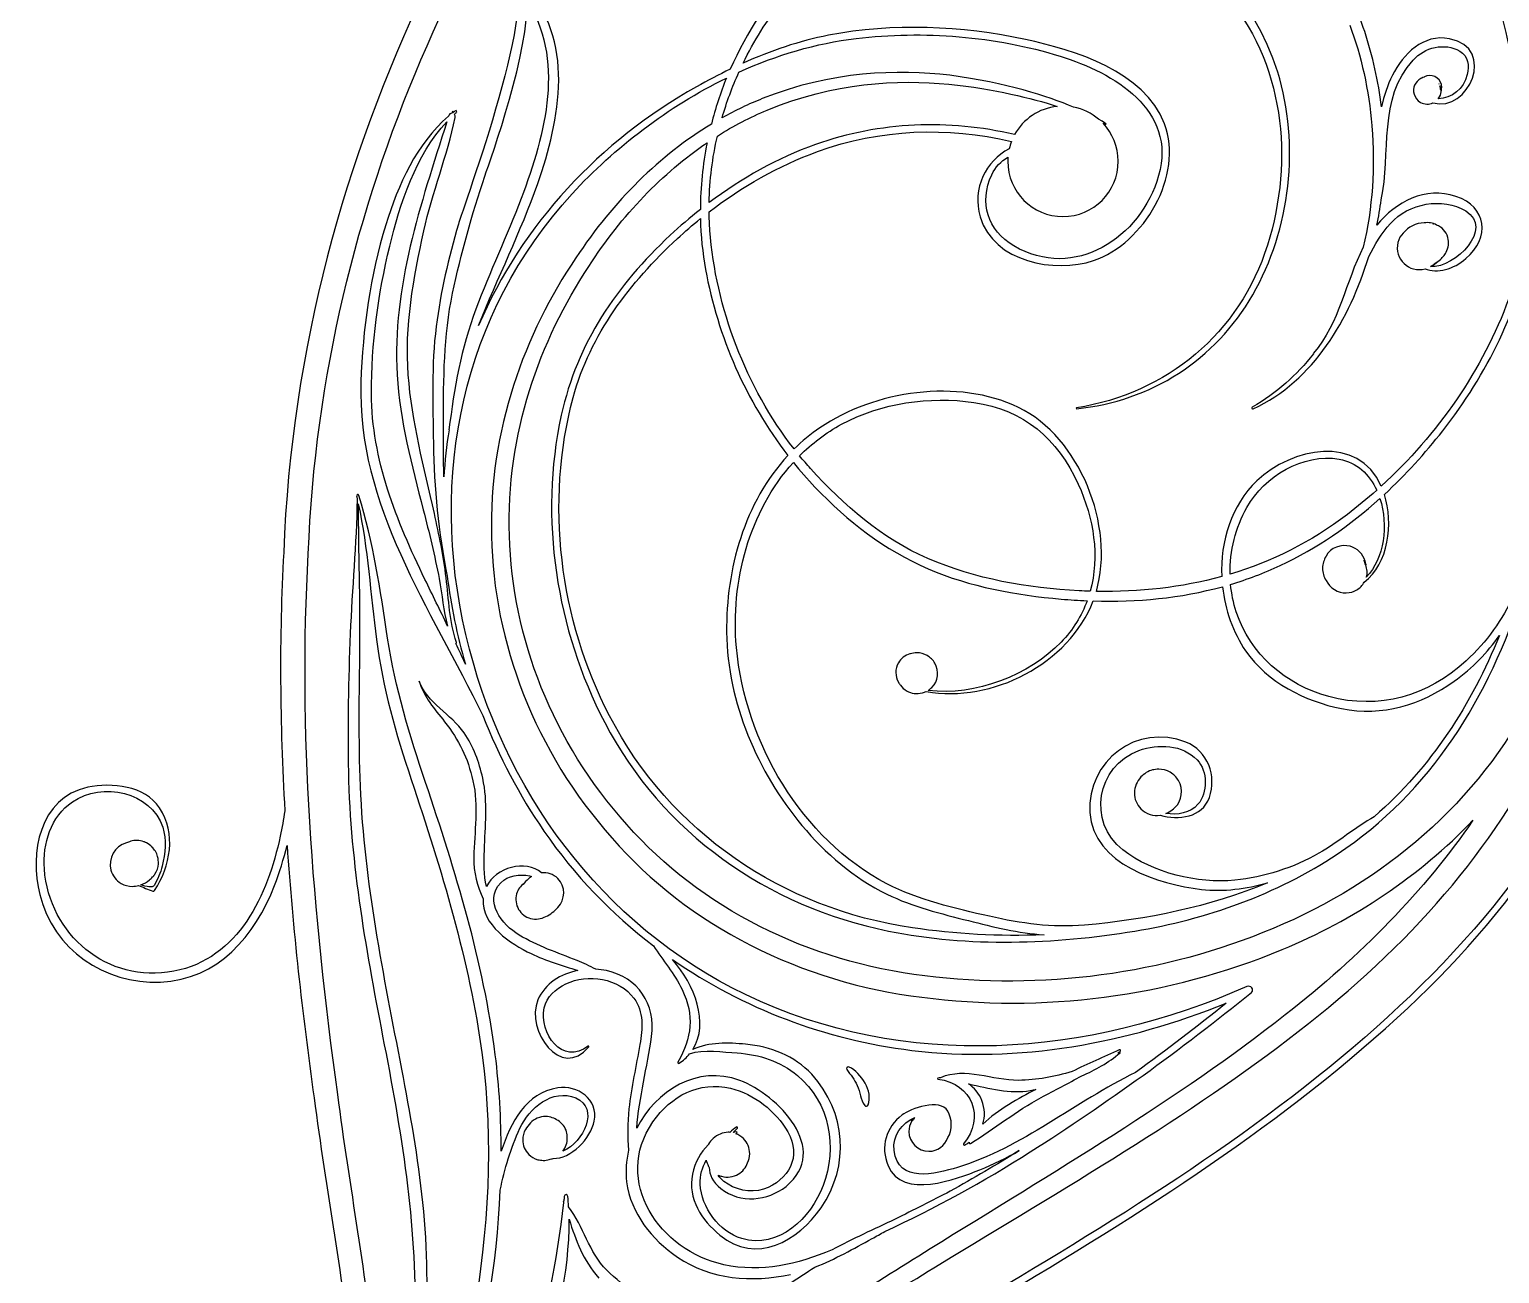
# Model space of a CAD drawing. Extents: x 0 to 115, y 0 to 123.
# Drawn here: x 19.03 to 45.62, y 29.79 to 52.29 of the extents above; entities that cross this region are included whole.
import ezdxf

# ---------------------------------------------------------------- set-up
doc = ezdxf.new("R2010")
doc.units = 0
doc.layers.add('ink_ext_XXXXXX', color=7, linetype='CONTINUOUS')

msp = doc.modelspace()

# ---------------------------------------------------------------- linework, layer by layer
at = {"layer": 'ink_ext_XXXXXX', "color": 7}
for points in [[(44.547364, 51.250122), (44.547364, 51.250122)], [(32.37018, 50.829611), (32.37018, 50.829611)], [(37.72323, 48.906972), (37.72323, 48.906972)], [(44.421069, 48.77468), (44.421069, 48.77468)], [(25.680808, 46.044533), (25.680808, 46.044533)], [(26.616022, 45.0497), (26.617433, 45.0497), (26.617433, 45.0497)], [(32.958614, 44.580152), (32.958614, 44.580152)], [(43.1994, 42.606361), (43.1994, 42.606361)], [(40.745477, 42.440202), (40.745477, 42.440202)], [(45.013736, 40.870341), (45.013736, 40.870341)], [(39.811675, 38.705697), (39.811675, 38.705697)], [(37.381036, 35.918047), (37.381036, 35.918047)], [(34.985675, 32.541964), (34.985675, 32.541964)], [(35.92618, 32.135211), (35.92618, 32.135211)], [(28.766555, 31.188002), (28.766555, 31.188002)]]:
    msp.add_lwpolyline(points, dxfattribs=at)
for points in [[(24.071789, 42.806386), (24.312736, 49.21918), (27.118377, 54.884086), (30.513864, 58.831316)], [(45.367219, 57.770514), (45.927077, 54.354214), (47.070783, 50.565733), (47.182614, 46.402955)], [(45.968705, 51.83538), (45.607814, 53.375961), (45.161902, 54.897139), (44.900494, 56.459591)], [(41.606961, 51.517527), (40.747241, 54.292125), (37.369041, 55.521908), (34.765894, 54.566233)], [(34.765894, 54.566233), (33.350197, 54.046591), (32.295744, 52.918055), (31.704489, 51.571855)], [(45.355225, 53.749905), (45.580297, 52.853497), (45.808897, 51.958852), (46.003277, 51.057152)], [(26.189514, 53.020714), (24.739597, 49.987177), (23.761697, 46.526075), (23.627289, 42.832491)], [(27.687055, 53.175936), (28.370739, 53.160061), (26.852383, 48.995166), (26.786061, 48.767625)], [(28.223277, 49.506694), (28.622622, 50.639464), (28.918955, 52.162405), (27.959752, 53.054933)], [(40.623769, 52.967797), (41.725847, 51.708733), (41.911761, 49.94555), (41.420694, 48.38733)], [(27.264427, 49.637575), (27.367086, 49.942375), (28.106155, 51.970141), (28.010552, 52.84115)], [(28.010552, 52.84115), (28.719283, 51.762708), (28.36968, 50.420389), (27.921652, 49.23188)], [(31.936969, 51.680864), (32.130644, 52.077739), (32.365947, 52.454152), (32.63935, 52.798816)], [(43.181055, 52.2506), (43.115439, 52.448155), (43.039239, 52.640772), (42.954925, 52.829861)], [(37.043075, 52.10843), (35.895489, 52.35855), (34.640658, 52.409702), (33.4839, 52.185336)], [(31.861827, 51.519644), (32.542336, 51.827619), (33.257064, 52.041402), (33.9792, 52.127127)], [(33.4839, 52.185336), (32.952969, 52.082325), (32.434386, 51.903819), (31.936969, 51.680864)], [(33.9792, 52.127127), (35.201575, 52.272472), (36.496269, 52.169814), (37.67243, 51.807158)], [(42.91118, 52.365958), (43.120377, 51.81245), (43.25655, 51.192266), (43.310525, 50.551975)], [(43.484091, 50.889583), (43.428352, 51.35278), (43.326047, 51.810333), (43.181055, 52.2506)], [(44.713169, 52.1236), (44.239741, 52.213205), (43.875322, 51.845258), (43.682352, 51.46073)], [(39.558733, 50.583019), (39.19643, 51.538341), (37.935602, 51.914402), (37.043075, 52.10843)], [(44.055944, 51.737308), (44.265494, 51.966966), (44.626033, 52.059747), (44.899789, 51.898527)], [(44.415777, 50.961902), (45.052541, 50.775989), (45.581708, 51.9585), (44.713169, 52.1236)], [(44.899789, 51.898527), (45.052541, 51.808216), (45.073708, 51.635708), (45.037019, 51.478722)], [(37.67243, 51.807158), (38.641864, 51.506944), (39.788039, 50.831727), (39.453605, 49.647452)], [(43.479505, 49.209655), (43.660127, 50.053147), (43.418475, 51.038102), (44.055944, 51.737308)], [(28.844166, 49.318311), (29.610047, 50.151925), (30.575952, 50.894169), (31.635697, 51.412047)], [(31.704489, 51.571855), (31.497055, 51.472019), (31.293502, 51.365833), (31.094889, 51.254355)], [(31.635697, 51.412047), (31.525277, 51.141819), (31.434614, 50.862419), (31.362294, 50.578433)], [(31.55738, 50.691675), (31.638519, 50.973897), (31.740472, 51.250827), (31.861827, 51.519644)], [(35.677472, 51.461436), (34.737672, 51.570091), (33.535052, 51.54328), (32.284102, 51.038808)], [(32.37018, 50.829611), (33.567861, 51.334789), (34.737319, 51.385236), (35.661244, 51.301627)], [(37.912672, 50.886408), (37.444183, 51.082552), (36.699469, 51.326675), (35.677472, 51.461436)], [(41.1547, 47.490922), (41.839441, 48.676961), (42.010539, 50.211544), (41.606961, 51.517527)], [(43.682352, 51.46073), (43.593452, 51.283989), (43.5296, 51.091019), (43.484091, 50.889583)], [(44.194586, 51.402169), (44.098277, 51.348547), (44.035483, 51.234952), (44.073936, 51.123122)], [(44.195291, 51.402875), (44.195291, 51.402169), (44.194586, 51.402169), (44.194586, 51.402169)], [(44.213636, 51.411341), (44.207639, 51.409225), (44.201641, 51.40605), (44.195291, 51.402875)], [(44.2535, 51.428627), (44.239389, 51.424394), (44.226689, 51.418044), (44.213636, 51.411341)], [(44.303241, 51.449441), (44.28525, 51.444855), (44.268669, 51.437094), (44.2535, 51.428627)], [(44.574175, 51.243066), (44.581936, 51.383472), (44.432358, 51.485072), (44.303241, 51.449441)], [(45.037019, 51.478722), (44.973166, 51.20673), (44.754444, 51.049391), (44.511733, 51.036339)], [(31.094889, 51.254355), (29.351461, 50.277161), (27.926944, 48.769036), (27.153302, 46.934591)], [(35.661244, 51.301627), (36.496622, 51.212022), (37.150672, 51.048686), (37.619866, 50.899814)], [(44.073936, 51.123122), (44.095808, 51.06068), (44.129675, 51.005294), (44.190352, 50.97178)], [(44.511733, 51.036339), (44.520552, 51.048333), (44.529019, 51.06068), (44.535369, 51.073027)], [(44.524786, 51.305155), (44.523727, 51.305861), (44.523375, 51.306214), (44.522316, 51.306919)], [(44.522316, 51.306919), (44.523375, 51.306919), (44.523375, 51.306919), (44.523375, 51.306919)], [(44.523375, 51.306919), (44.523727, 51.306214), (44.523727, 51.305861), (44.524786, 51.305155)], [(44.535369, 51.073027), (44.557594, 51.114302), (44.566766, 51.152755), (44.567472, 51.193325)], [(44.555477, 51.189444), (44.55195, 51.218725), (44.547364, 51.245183), (44.538544, 51.269877)], [(44.538544, 51.269877), (44.541719, 51.263527), (44.544541, 51.256825), (44.547364, 51.250122)], [(44.547364, 51.250122), (44.550539, 51.229661), (44.553008, 51.209552), (44.555477, 51.189444)], [(44.567472, 51.193325), (44.570294, 51.208847), (44.573469, 51.22578), (44.574175, 51.243066)], [(26.679875, 50.806327), (26.675994, 50.795744), (26.673525, 50.785514), (26.671055, 50.774225)], [(26.691869, 50.804916), (26.692222, 50.811972), (26.68058, 50.813383), (26.679875, 50.806327)], [(26.732791, 50.820086), (26.717622, 50.808444), (26.703864, 50.796097), (26.688694, 50.784808)], [(26.688694, 50.784808), (26.690105, 50.791158), (26.690811, 50.798214), (26.691869, 50.804916)], [(26.753958, 50.791864), (26.768775, 50.804916), (26.748314, 50.831727), (26.732791, 50.820086)], [(31.47095, 50.363239), (31.765519, 50.549152), (32.066791, 50.705786), (32.37018, 50.829611)], [(32.284102, 51.038808), (32.03998, 50.942852), (31.796211, 50.826436), (31.55738, 50.691675)], [(37.619866, 50.899814), (37.287197, 50.865594), (37.003211, 50.667686), (36.847989, 50.388639)], [(38.368108, 50.667686), (38.240402, 50.775989), (38.084122, 50.853247), (37.912672, 50.886408)], [(44.190352, 50.97178), (44.263025, 50.931211), (44.344516, 50.9298), (44.415777, 50.961902)], [(26.609319, 50.72025), (26.02018, 50.214366), (25.700564, 49.489761), (25.472669, 48.754925)], [(25.544636, 48.369339), (25.730902, 49.136277), (26.017358, 50.022808), (26.577216, 50.620061)], [(26.577216, 50.620061), (26.1052, 49.124989), (25.586969, 47.641558), (25.680808, 46.044533)], [(26.161997, 48.64768), (26.316514, 49.340536), (26.583214, 50.004464), (26.729264, 50.698025)], [(26.612141, 50.730127), (26.611083, 50.726247), (26.610377, 50.723777), (26.609319, 50.72025)], [(26.671055, 50.774225), (26.643539, 50.776694), (26.619902, 50.754822), (26.612141, 50.730127)], [(26.714094, 50.754822), (26.727147, 50.767169), (26.7402, 50.780222), (26.753958, 50.791864)], [(26.729264, 50.698025), (26.734202, 50.72025), (26.727147, 50.740005), (26.714094, 50.754822)], [(31.362294, 50.578433), (30.446836, 50.022102), (29.589233, 49.193427), (28.9119, 48.157672)], [(36.847989, 50.388639), (35.653483, 50.670155), (34.42123, 50.624294), (33.24648, 50.209075)], [(33.281758, 50.080664), (34.418408, 50.496941), (35.628789, 50.535041), (36.791897, 50.264814)], [(38.277444, 48.111458), (39.187964, 48.420139), (39.913627, 49.650275), (39.558733, 50.583019)], [(38.505339, 50.580197), (38.509572, 50.581608), (38.463358, 50.614416), (38.368108, 50.667686)], [(38.721591, 49.905686), (38.721591, 50.172386), (38.616816, 50.413686), (38.447483, 50.592897)], [(38.447483, 50.592897), (38.483819, 50.578786), (38.503927, 50.573494), (38.505339, 50.580197)], [(43.311936, 50.538922), (43.371908, 49.813258), (43.324283, 49.061841), (43.153186, 48.353816)], [(43.310525, 50.551975), (43.310525, 50.549858), (43.309819, 50.547389), (43.309466, 50.544566)], [(43.309466, 50.544566), (43.309466, 50.54245), (43.310525, 50.540333), (43.311936, 50.538922)], [(31.322783, 49.158502), (31.329839, 49.564197), (31.380991, 49.967775), (31.47095, 50.363239)], [(36.791897, 50.264814), (36.774964, 50.222127), (36.761205, 50.17803), (36.750622, 50.131816)], [(29.145439, 48.002802), (29.744102, 48.938722), (30.487405, 49.698958), (31.285036, 50.241177)], [(31.285036, 50.241177), (31.206366, 49.84395), (31.165091, 49.438961), (31.16368, 49.035736)], [(33.24648, 50.209075), (32.555741, 49.964952), (31.910158, 49.599475), (31.322783, 49.158502)], [(31.322783, 48.994108), (31.917566, 49.450602), (32.577614, 49.823136), (33.281758, 50.080664)], [(36.750622, 50.131816), (36.329405, 49.914858), (36.075052, 49.4185), (36.227452, 48.899211)], [(36.434886, 49.662622), (36.49768, 49.800205), (36.602102, 49.90745), (36.727691, 49.983297)], [(36.727691, 49.983297), (36.725927, 49.957544), (36.724164, 49.932144), (36.724164, 49.905686)], [(36.724164, 49.905686), (36.724164, 49.353941), (37.171133, 48.906972), (37.72323, 48.906972)], [(37.72323, 48.906972), (38.274622, 48.906972), (38.721591, 49.353941), (38.721591, 49.905686)], [(26.68305, 47.519144), (26.836155, 48.239164), (27.028419, 48.940486), (27.264427, 49.637575)], [(27.153302, 46.934591), (27.493733, 47.794664), (27.914597, 48.628983), (28.223277, 49.506694)], [(36.833172, 48.376041), (36.354805, 48.657205), (36.205933, 49.156739), (36.434886, 49.662622)], [(39.453605, 49.647452), (39.133636, 48.519622), (37.927489, 47.733986), (36.833172, 48.376041)], [(26.92188, 41.346239), (26.256541, 44.189627), (26.847091, 47.146964), (28.844166, 49.318311)], [(27.921652, 49.23188), (27.666947, 48.558075), (27.355444, 47.906847), (27.102502, 47.231983)], [(44.832055, 49.270686), (44.280311, 49.456952), (43.738444, 49.172614), (43.400836, 48.751044)], [(43.400836, 48.751044), (43.432939, 48.902739), (43.458691, 49.055139), (43.479505, 49.209655)], [(43.648486, 48.782794), (43.970572, 49.145802), (44.589344, 49.265394), (45.008444, 49.008572)], [(45.011619, 48.145325), (45.453297, 48.531969), (45.394736, 49.080891), (44.832055, 49.270686)], [(31.16368, 49.035736), (30.975297, 48.886864), (30.793264, 48.730936), (30.618286, 48.5676)], [(31.336894, 48.655794), (31.327722, 48.76833), (31.324194, 48.881219), (31.322783, 48.994108)], [(45.008444, 49.008572), (45.520677, 48.694952), (44.82888, 47.975991), (44.368152, 48.001391)], [(25.472669, 48.754925), (25.189389, 47.840172), (25.056039, 46.870033), (25.023936, 45.915416)], [(26.786061, 48.767625), (26.608614, 48.165786), (26.465386, 47.542427), (26.385305, 46.920127)], [(30.748108, 48.507627), (30.882869, 48.632511), (31.022569, 48.753514), (31.165091, 48.869577)], [(31.165091, 48.869577), (31.1725, 48.561602), (31.202133, 48.25398), (31.256814, 47.95165)], [(36.227452, 48.899211), (36.465577, 48.083236), (37.579297, 47.875097), (38.277444, 48.111458)], [(43.25408, 48.183777), (43.362383, 48.397561), (43.487619, 48.601466), (43.648486, 48.782794)], [(44.257733, 48.793377), (44.106391, 48.794436), (43.968808, 48.717883), (43.873911, 48.604641)], [(44.481041, 48.753866), (44.412955, 48.795847), (44.334991, 48.801139), (44.257733, 48.793377)], [(44.430241, 48.771152), (44.423539, 48.772916), (44.417541, 48.77468), (44.410839, 48.776444)], [(44.410839, 48.776444), (44.414366, 48.776091), (44.417541, 48.775386), (44.421069, 48.77468)], [(44.421069, 48.77468), (44.423891, 48.773622), (44.427419, 48.772211), (44.430241, 48.771152)], [(44.6853, 48.527736), (44.654255, 48.638508), (44.577702, 48.714355), (44.481041, 48.753866)], [(25.879775, 46.044533), (25.8131, 46.915189), (25.972908, 47.800308), (26.161997, 48.64768)], [(30.618286, 48.5676), (29.65238, 47.66978), (28.93483, 46.616739), (28.647669, 45.312872)], [(28.862864, 45.633547), (29.173661, 46.782191), (29.889094, 47.709291), (30.748108, 48.507627)], [(32.859483, 44.705036), (31.989886, 45.816286), (31.438494, 47.267614), (31.336894, 48.655794)], [(43.781836, 48.4406), (43.702108, 48.134741), (43.991739, 47.883564), (44.271844, 47.960822)], [(43.873911, 48.604641), (43.831225, 48.561602), (43.799827, 48.507627), (43.781836, 48.4406)], [(44.591461, 45.031002), (45.394736, 46.056527), (45.97435, 47.235864), (46.239286, 48.513625)], [(44.651786, 48.263152), (44.695883, 48.342527), (44.709994, 48.436014), (44.6853, 48.527736)], [(25.214789, 45.706572), (25.211966, 46.600864), (25.334027, 47.501505), (25.544636, 48.369339)], [(28.9119, 48.157672), (27.989033, 46.803005), (27.334277, 45.037705), (27.386136, 43.124591)], [(41.420694, 48.38733), (40.919044, 46.794539), (39.603536, 45.704808), (37.964883, 45.44728)], [(41.162814, 45.427877), (42.263833, 45.939052), (42.906594, 47.0563), (43.25408, 48.183777)], [(43.153186, 48.353816), (42.836039, 47.721286), (42.728089, 46.989272), (42.252544, 46.435058)], [(44.271844, 47.960822), (44.48845, 47.873333), (44.793955, 47.955177), (45.011619, 48.145325)], [(44.530077, 48.114986), (44.58123, 48.155555), (44.626033, 48.203886), (44.651786, 48.263152)], [(27.711044, 43.132705), (27.647544, 44.969972), (28.26173, 46.675652), (29.145439, 48.002802)], [(31.256814, 47.95165), (31.478711, 46.73245), (31.990591, 45.565814), (32.746594, 44.588619)], [(44.368152, 48.001391), (44.41225, 48.02538), (44.449997, 48.055014), (44.489861, 48.085352)], [(44.4186, 48.030319), (44.456347, 48.05713), (44.495858, 48.083236), (44.530077, 48.114986)], [(44.489861, 48.085352), (44.466577, 48.067361), (44.441883, 48.049016), (44.4186, 48.030319)], [(26.516539, 45.185166), (26.518655, 45.970097), (26.518655, 46.747266), (26.68305, 47.519144)], [(37.967352, 45.431405), (39.318491, 45.565108), (40.475602, 46.314408), (41.1547, 47.490922)], [(45.786319, 47.424952), (45.323475, 46.136255), (44.497622, 44.961505), (43.480916, 44.033347)], [(27.102502, 47.231983), (26.837566, 46.523252), (26.710566, 45.800058), (26.616022, 45.0497)], [(26.385305, 46.920127), (26.2957, 46.220922), (26.327097, 45.510427), (26.335211, 44.806989)], [(42.254308, 46.426239), (41.953036, 46.042416), (41.5865, 45.711511), (41.146233, 45.456805)], [(42.252544, 46.435058), (42.250075, 46.432236), (42.251486, 46.428355), (42.254308, 46.426239)], [(25.680808, 46.044533), (25.729491, 45.215505), (25.94398, 44.401294), (26.151766, 43.601194)], [(26.352144, 43.535225), (26.165877, 44.366722), (25.946097, 45.191869), (25.879775, 46.044533)], [(25.023936, 45.915416), (24.947383, 43.692211), (26.285469, 41.820725), (27.228091, 39.88468)], [(36.919602, 45.454336), (35.8207, 45.986325), (34.314691, 45.756314), (33.325855, 45.087447)], [(26.182458, 42.345305), (25.667402, 43.406108), (25.217611, 44.508539), (25.214789, 45.706572)], [(29.519736, 39.879036), (28.61733, 41.611527), (28.351689, 43.743364), (28.862864, 45.633547)], [(33.718497, 45.150241), (34.433225, 45.536886), (35.312347, 45.661416), (36.11033, 45.545)], [(36.11033, 45.545), (37.024025, 45.412708), (37.618808, 44.889891), (37.997691, 44.068977)], [(28.647669, 45.312872), (28.239505, 43.457261), (28.559122, 41.43408), (29.433305, 39.757327)], [(38.326833, 42.1287), (38.669027, 43.311564), (38.023797, 44.919877), (36.919602, 45.454336)], [(37.964883, 45.44728), (37.956064, 45.445869), (37.95818, 45.431052), (37.967352, 45.431405)], [(41.146233, 45.456805), (41.127183, 45.445869), (41.144469, 45.419058), (41.162814, 45.427877)], [(26.522889, 44.198094), (26.516539, 44.529352), (26.516186, 44.859552), (26.516539, 45.185166)], [(26.617433, 45.0497), (26.571925, 44.76783), (26.540527, 44.483139), (26.522889, 44.198094)], [(33.325855, 45.087447), (33.156522, 44.973147), (33.0013, 44.844736), (32.859483, 44.705036)], [(32.958614, 44.580152), (33.179805, 44.801697), (33.432747, 44.995019), (33.718497, 45.150241)], [(43.480916, 44.033347), (43.063227, 44.976675), (41.858491, 44.72585), (41.231252, 44.126127)], [(43.537714, 43.882711), (43.920477, 44.236547), (44.272197, 44.62425), (44.591461, 45.031002)], [(26.335211, 44.806989), (26.343325, 43.993836), (26.426227, 43.194794), (26.583566, 42.406336)], [(32.746594, 44.588619), (31.964839, 43.742658), (31.622997, 42.528397), (31.638519, 41.388925)], [(31.815966, 41.115169), (31.709427, 42.299091), (32.047036, 43.580027), (32.84643, 44.461266)], [(32.84643, 44.461266), (32.970255, 44.307455), (33.100783, 44.158583), (33.237308, 44.015708)], [(33.156875, 44.350141), (33.089494, 44.425283), (33.023172, 44.501836), (32.958614, 44.580152)], [(41.049219, 43.648114), (41.36425, 44.207266), (42.066983, 44.632011), (42.719269, 44.52018)], [(42.719269, 44.52018), (43.039239, 44.465147), (43.265722, 44.244661), (43.397308, 43.958205)], [(35.276364, 42.724541), (34.443455, 43.082258), (33.762241, 43.685861), (33.156875, 44.350141)], [(24.98513, 43.865072), (24.976311, 43.890825), (24.938564, 43.880241), (24.944561, 43.854136)], [(33.237308, 44.015708), (33.831386, 43.393055), (34.492491, 42.877647), (35.286594, 42.536158)], [(37.997691, 44.068977), (38.283441, 43.449852), (38.387158, 42.75735), (38.21465, 42.131169)], [(41.231252, 44.126127), (40.765939, 43.68198), (40.566619, 43.036397), (40.594489, 42.396811)], [(43.397308, 43.958205), (43.225858, 43.805805), (43.049822, 43.658697), (42.868494, 43.521114)], [(43.169414, 42.296269), (43.614266, 42.627527), (43.702814, 43.353897), (43.537714, 43.882711)], [(24.954439, 43.792752), (24.944561, 42.984539), (24.861305, 42.173502), (24.830614, 41.365994)], [(24.944561, 43.854136), (24.9495, 43.835439), (24.952675, 43.816741), (24.957261, 43.798397)], [(24.957261, 43.798397), (24.95585, 43.79628), (24.954439, 43.795222), (24.954439, 43.792752)], [(25.004886, 41.115169), (25.015116, 41.981239), (24.98513, 42.844133), (24.976311, 43.709144)], [(24.976311, 43.709144), (25.151641, 42.905869), (25.197502, 42.068727), (25.304394, 41.255927)], [(25.506183, 41.283444), (25.370716, 42.162566), (25.25183, 43.014172), (24.98513, 43.865072)], [(40.745477, 42.440202), (40.73948, 42.861066), (40.843197, 43.284047), (41.049219, 43.648114)], [(41.654586, 42.59613), (42.314633, 42.9034), (42.916472, 43.320736), (43.456222, 43.807922)], [(43.456222, 43.807922), (43.613208, 43.327791), (43.533833, 42.725247), (43.208925, 42.384111)], [(26.151766, 43.601194), (26.258658, 43.18915), (26.358847, 42.775694), (26.439633, 42.358358)], [(26.564516, 42.374939), (26.51795, 42.766169), (26.437869, 43.151402), (26.352144, 43.535225)], [(42.868494, 43.521114), (42.208094, 43.016994), (41.495836, 42.664922), (40.745477, 42.440202)], [(27.386136, 43.124591), (27.420355, 41.221002), (28.17283, 39.223927), (29.566655, 37.667472)], [(29.836177, 37.90983), (28.491741, 39.394672), (27.757258, 41.306022), (27.711044, 43.132705)], [(23.627289, 42.832491), (23.541211, 41.292264), (23.557086, 39.730516), (23.647397, 38.158186)], [(42.916825, 42.943616), (42.757016, 42.988066), (42.559461, 42.919275), (42.480791, 42.766169)], [(43.186347, 42.674094), (43.156714, 42.803211), (43.041708, 42.909397), (42.916825, 42.943616)], [(24.604483, 33.031619), (24.149047, 36.330797), (23.888344, 39.621861), (24.071789, 42.806386)], [(38.015683, 42.139283), (37.079058, 42.18585), (36.141022, 42.352714), (35.276364, 42.724541)], [(40.755355, 42.2557), (41.058744, 42.346011), (41.358958, 42.458194), (41.654586, 42.59613)], [(42.480791, 42.766169), (42.445161, 42.694555), (42.417291, 42.63035), (42.417291, 42.5478)], [(43.1994, 42.606361), (43.189169, 42.635641), (43.177527, 42.664922), (43.165533, 42.69385)], [(43.165533, 42.69385), (43.176469, 42.667744), (43.187405, 42.641286), (43.198694, 42.61518)], [(43.187405, 42.671625), (43.186347, 42.673036), (43.186347, 42.673741), (43.186347, 42.674094)], [(43.197636, 42.625411), (43.194108, 42.641286), (43.191286, 42.656455), (43.187405, 42.671625)], [(43.203986, 42.601422), (43.200811, 42.609183), (43.198694, 42.618002), (43.196577, 42.626822)], [(43.196577, 42.626822), (43.196577, 42.626469), (43.196577, 42.626116), (43.197636, 42.625411)], [(43.198694, 42.61518), (43.199047, 42.612358), (43.199047, 42.609183), (43.1994, 42.606361)], [(43.200458, 42.603186), (43.200458, 42.607066), (43.1994, 42.609889), (43.199047, 42.613769)], [(43.199047, 42.613769), (43.200811, 42.609183), (43.202927, 42.60495), (43.203986, 42.601422)], [(43.208925, 42.384111), (43.236794, 42.4589), (43.225152, 42.532277), (43.200458, 42.603186)], [(26.592739, 41.501814), (26.456566, 41.783683), (26.318983, 42.063436), (26.182458, 42.345305)], [(26.439633, 42.358358), (26.498194, 42.060261), (26.506308, 41.777333), (26.592739, 41.501814)], [(26.753958, 41.203364), (26.624489, 41.597769), (26.612141, 41.969597), (26.564516, 42.374939)], [(26.583566, 42.406336), (26.6513, 41.867644), (26.762425, 41.333539), (26.913061, 40.811427)], [(35.286594, 42.536158), (36.04683, 42.208075), (36.87233, 42.060966), (37.692891, 41.989)], [(40.594489, 42.396811), (39.868825, 42.197491), (39.108589, 42.114941), (38.326833, 42.1287)], [(42.417291, 42.5478), (42.417291, 42.464897), (42.443044, 42.397516), (42.48185, 42.325197)], [(42.48185, 42.325197), (42.54923, 42.198197), (42.701277, 42.089189), (42.848386, 42.1033)], [(43.035711, 42.1541), (43.099211, 42.191141), (43.138722, 42.239119), (43.169414, 42.296269)], [(38.21465, 42.131169), (38.148327, 42.133639), (38.082358, 42.135755), (38.015683, 42.139283)], [(38.268625, 41.955839), (39.065902, 41.930439), (39.847658, 42.004875), (40.608247, 42.213366)], [(40.608247, 42.213366), (40.654814, 41.794619), (40.798041, 41.387514), (41.026994, 41.052022)], [(40.856955, 41.760047), (40.804039, 41.920914), (40.77123, 42.087425), (40.755355, 42.2557)], [(42.684697, 37.377136), (44.374502, 38.496147), (45.448711, 40.232519), (46.037144, 42.130111)], [(42.848386, 42.1033), (42.915766, 42.1033), (42.977502, 42.120233), (43.035711, 42.1541)], [(45.874866, 42.054264), (45.671314, 41.621405), (45.396147, 41.220297), (45.013736, 40.870341)], [(35.248847, 40.31895), (36.44053, 40.098464), (37.832239, 40.825891), (38.268625, 41.955839)], [(38.159264, 41.960072), (38.060839, 41.689139), (37.906322, 41.435139), (37.688305, 41.208302)], [(37.692891, 41.989), (37.848819, 41.975947), (38.004394, 41.966069), (38.159264, 41.960072)], [(42.529475, 40.227227), (41.753011, 40.436072), (41.107427, 40.994519), (40.856955, 41.760047)], [(48.174977, 41.60165), (46.671086, 35.613952), (40.980427, 32.115808), (36.014375, 29.182814)], [(24.830614, 41.365994), (24.797805, 40.529558), (24.780519, 39.693827), (24.797452, 38.857391)], [(25.304394, 41.255927), (25.420105, 40.377864), (25.65435, 39.561183), (25.934102, 38.723689)], [(26.192689, 38.671125), (25.902, 39.536841), (25.64553, 40.376805), (25.506183, 41.283444)], [(31.977539, 34.837489), (29.368394, 36.091261), (27.574519, 38.556825), (26.92188, 41.346239)], [(31.638519, 41.388925), (31.655805, 40.111869), (32.19485, 38.869033), (33.0013, 37.895366)], [(45.616633, 41.333186), (45.119216, 40.088586), (44.38438, 38.952994), (43.354622, 38.054116)], [(43.770547, 34.416977), (45.808191, 36.279644), (47.445433, 38.55753), (48.21343, 41.232291)], [(44.798189, 40.502041), (45.135444, 40.742283), (45.40285, 41.022741), (45.616633, 41.333186)], [(25.015469, 38.60445), (24.98125, 39.440533), (24.995008, 40.278027), (25.004886, 41.115169)], [(26.742316, 41.186783), (26.749725, 41.187489), (26.757486, 41.193839), (26.753958, 41.203364)], [(26.913061, 40.811427), (26.856969, 40.937369), (26.800172, 41.062958), (26.742316, 41.186783)], [(34.535177, 36.841972), (32.988247, 37.649833), (31.97013, 39.405961), (31.815966, 41.115169)], [(34.955689, 40.997341), (34.868552, 40.977233), (34.790941, 40.912322), (34.745786, 40.836827)], [(34.963802, 40.998752), (34.961686, 40.998047), (34.957452, 40.998047), (34.955689, 40.997341)], [(35.080925, 41.018861), (35.040002, 41.018155), (35.000844, 41.011805), (34.963802, 40.998752)], [(35.267544, 40.967708), (35.209689, 41.001575), (35.147247, 41.018155), (35.080925, 41.018861)], [(35.40795, 40.827302), (35.373377, 40.892214), (35.326105, 40.927139), (35.267544, 40.967708)], [(37.688305, 41.208302), (37.116805, 40.61493), (36.137494, 40.227227), (35.284125, 40.338)], [(41.026994, 41.052022), (41.415755, 40.484402), (42.103319, 40.137622), (42.763366, 40.008505)], [(34.745786, 40.836827), (34.681227, 40.725702), (34.686519, 40.595175), (34.745786, 40.483697)], [(35.351858, 40.391975), (35.473566, 40.503452), (35.480975, 40.687955), (35.40795, 40.827302)], [(45.013736, 40.870341), (44.317352, 40.232519), (43.447402, 39.980989), (42.529475, 40.227227)], [(26.079447, 40.504158), (26.079094, 40.506275), (26.074861, 40.505569), (26.076272, 40.502747)], [(26.076272, 40.502747), (26.168347, 40.206414), (26.35038, 40.012033), (26.537705, 39.771791)], [(26.890836, 39.571766), (26.66153, 39.904789), (26.215266, 40.111869), (26.079447, 40.504158)], [(34.745786, 40.483697), (34.756369, 40.465), (34.769422, 40.447008), (34.783886, 40.429722)], [(34.783886, 40.429722), (34.813166, 40.389858), (34.850208, 40.355991), (34.894305, 40.330239)], [(42.763366, 40.008505), (43.502789, 39.863866), (44.195997, 40.073416), (44.798189, 40.502041)], [(34.894305, 40.330239), (34.985322, 40.276616), (35.078102, 40.273441), (35.17935, 40.292844)], [(35.17935, 40.292844), (35.204397, 40.297783), (35.226975, 40.306955), (35.248847, 40.31895)], [(35.284125, 40.338), (35.308466, 40.353875), (35.330339, 40.372572), (35.351858, 40.391975)], [(46.207183, 40.241691), (45.262797, 38.330341), (43.512314, 36.862786), (41.527233, 36.034464)], [(26.537705, 39.771791), (26.803347, 39.433477), (26.954689, 39.121269), (27.050997, 38.700758)], [(27.228091, 39.88468), (27.51878, 39.142083), (27.890961, 38.437233), (28.333344, 37.794825)], [(29.433305, 39.757327), (30.475764, 37.756019), (32.374414, 36.43028), (34.569397, 35.984722)], [(35.000139, 36.043283), (32.6457, 36.391475), (30.622872, 37.760958), (29.519736, 39.879036)], [(39.947141, 39.40208), (39.065197, 39.752389), (38.153266, 39.06165), (38.210416, 38.129611)], [(27.22668, 38.749089), (27.161064, 39.043305), (27.062639, 39.321647), (26.890836, 39.571766)], [(39.098005, 39.251444), (39.442316, 39.377033), (39.886111, 39.359747), (40.149283, 39.0807)], [(40.37118, 38.401955), (40.507705, 38.793186), (40.342605, 39.244741), (39.947141, 39.40208)], [(41.978789, 34.167916), (43.9614, 35.685214), (45.564422, 37.52495), (46.447072, 39.41478)], [(38.808375, 37.451925), (38.158205, 37.959219), (38.328244, 38.968869), (39.098005, 39.251444)], [(24.797452, 38.857391), (24.831672, 37.184519), (25.1273, 35.56668), (25.446564, 33.929439)], [(39.341069, 38.898666), (39.270161, 38.887025), (39.180555, 38.823525), (39.134341, 38.772019)], [(39.453958, 38.913836), (39.416211, 38.915247), (39.378816, 38.905016), (39.341069, 38.898666)], [(39.660686, 38.858097), (39.599302, 38.897608), (39.525925, 38.909602), (39.453958, 38.913836)], [(39.811675, 38.705697), (39.769694, 38.776605), (39.729477, 38.813294), (39.660686, 38.858097)], [(40.149283, 39.0807), (40.344722, 38.872561), (40.343664, 38.488033), (40.165158, 38.277777)], [(20.081378, 38.585752), (19.207018, 38.404777), (19.027066, 37.38278), (19.213227, 36.647239)], [(19.806352, 38.323286), (20.342116, 38.686647), (21.229846, 38.507083), (21.43795, 37.865027)], [(21.381435, 38.211808), (21.113959, 38.61715), (20.516706, 38.676064), (20.081378, 38.585752)], [(25.762652, 33.489877), (25.43598, 35.191677), (25.088141, 36.868077), (25.015469, 38.60445)], [(25.934102, 38.723689), (26.477027, 37.09703), (26.988555, 35.453439), (27.217155, 33.748464)], [(27.453869, 33.748464), (27.241497, 35.435094), (26.733497, 37.06528), (26.192689, 38.671125)], [(27.050997, 38.700758), (27.154008, 38.249202), (27.07675, 37.781772), (27.066166, 37.324925)], [(27.257725, 37.443458), (27.26725, 37.88443), (27.325458, 38.313055), (27.22668, 38.749089)], [(39.134341, 38.772019), (39.059905, 38.689822), (39.014044, 38.595983), (39.014044, 38.483094)], [(39.748527, 38.2171), (39.876233, 38.3441), (39.905161, 38.55118), (39.811675, 38.705697)], [(19.297717, 37.109377), (19.264627, 37.56693), (19.413464, 38.057291), (19.806352, 38.323286)], [(39.014044, 38.483094), (39.014044, 38.37585), (39.057436, 38.270722), (39.134341, 38.194522)], [(39.481827, 38.082339), (39.813086, 37.987441), (40.243475, 38.03683), (40.37118, 38.401955)], [(21.289113, 36.717089), (21.579872, 37.160177), (21.687081, 37.747905), (21.381435, 38.211808)], [(23.647397, 38.158186), (23.623408, 38.005786), (23.595539, 37.854444), (23.564141, 37.703808)], [(38.210416, 38.129611), (38.267214, 37.191222), (39.464189, 36.826097), (40.2276, 36.739666)], [(39.134341, 38.194522), (39.229239, 38.098214), (39.359766, 38.062936), (39.481827, 38.082339)], [(40.165158, 38.277777), (40.022989, 38.110914), (39.794036, 38.084808), (39.580605, 38.109855)], [(39.580605, 38.109855), (39.60283, 38.118675), (39.625408, 38.129611), (39.645164, 38.143369)], [(39.645164, 38.143369), (39.683264, 38.162066), (39.718189, 38.186408), (39.748527, 38.2171)], [(43.354622, 38.054116), (43.006077, 37.858677), (42.697397, 37.588802), (42.350616, 37.391247)], [(21.43795, 37.865027), (21.511504, 37.639602), (21.485751, 37.387014), (21.429942, 37.161589)], [(28.333344, 37.794825), (28.885794, 36.993666), (29.557483, 36.297636), (30.315602, 35.719433)], [(35.224152, 35.177919), (33.118775, 35.42063), (31.164386, 36.400294), (29.836177, 37.90983)], [(33.0013, 37.895366), (33.418636, 37.393364), (33.950272, 36.93828), (34.539411, 36.651825)], [(41.688805, 35.6517), (42.973622, 36.18263), (44.174125, 36.977791), (45.139325, 37.989205)], [(45.139325, 37.989205), (44.275019, 36.733669), (43.1105, 35.53105), (41.742427, 34.468836)], [(20.781712, 37.581394), (20.569764, 37.526714), (20.444351, 37.295997), (20.501148, 37.087858)], [(20.859853, 37.608558), (20.834206, 37.597975), (20.808453, 37.588097), (20.781712, 37.581394)], [(21.094521, 37.60115), (21.016239, 37.628666), (20.928468, 37.635016), (20.859853, 37.608558)], [(21.107221, 37.596564), (21.103058, 37.59868), (21.098789, 37.599739), (21.094521, 37.60115)], [(21.125106, 37.589861), (21.118933, 37.59233), (21.113394, 37.5948), (21.107221, 37.596564)], [(21.144544, 37.580336), (21.137806, 37.584216), (21.131597, 37.586686), (21.125106, 37.589861)], [(21.243781, 37.506958), (21.217993, 37.536239), (21.183138, 37.56058), (21.144544, 37.580336)], [(21.347109, 37.334097), (21.327707, 37.405711), (21.289783, 37.45898), (21.240747, 37.505547)], [(21.240747, 37.505547), (21.242652, 37.505547), (21.243781, 37.504841), (21.245686, 37.504136)], [(21.245686, 37.504136), (21.245016, 37.505547), (21.244451, 37.506252), (21.243781, 37.506958)], [(23.564141, 37.703808), (23.341186, 36.641241), (22.811314, 35.481661), (21.637057, 35.258)], [(23.462189, 36.81128), (23.553558, 37.045172), (23.627289, 37.28753), (23.687261, 37.53518)], [(23.687261, 37.53518), (23.792741, 36.019647), (23.963486, 34.495294), (24.175858, 32.972352)], [(29.566655, 37.667472), (30.936491, 36.08738), (32.998125, 35.045627), (35.172294, 34.789864)], [(21.359386, 37.200041), (21.362702, 37.244491), (21.359386, 37.289647), (21.347109, 37.334097)], [(27.066166, 37.324925), (27.060169, 37.034941), (27.130019, 36.802108), (27.23303, 36.565394)], [(27.294414, 36.789408), (27.242202, 36.999664), (27.253139, 37.232144), (27.257725, 37.443458)], [(28.292775, 37.039175), (28.003497, 37.286472), (27.458102, 37.134777), (27.294414, 36.789408)], [(40.833672, 36.904766), (40.160219, 36.841266), (39.343891, 37.032825), (38.808375, 37.451925)], [(39.020394, 35.985427), (40.319675, 36.198505), (41.58403, 36.647591), (42.684697, 37.377136)], [(42.350616, 37.391247), (41.896591, 37.132661), (41.355783, 36.954155), (40.833672, 36.904766)], [(21.637057, 35.258), (20.440082, 35.030458), (19.383407, 35.921222), (19.297717, 37.109377)], [(20.501148, 37.087858), (20.528982, 36.987669), (20.596081, 36.900533), (20.68551, 36.848322)], [(21.254787, 36.963327), (21.262372, 36.970736), (21.269534, 36.979202), (21.276413, 36.986611)], [(21.276413, 36.986611), (21.276836, 36.987669), (21.277401, 36.988022), (21.278071, 36.988727)], [(21.278071, 36.988727), (21.284844, 36.997547), (21.290771, 37.006719), (21.296697, 37.014833)], [(21.429942, 37.161589), (21.399497, 37.038469), (21.344922, 36.922052), (21.284844, 36.810575)], [(21.296697, 37.014833), (21.334586, 37.071277), (21.359104, 37.13513), (21.359386, 37.200041)], [(27.555469, 36.859611), (27.681764, 36.994372), (27.900133, 37.020477), (28.07123, 36.984494)], [(28.109683, 36.974264), (28.092397, 36.961916), (28.075816, 36.950275), (28.060647, 36.935811)], [(28.07123, 36.984494), (28.084636, 36.982025), (28.096983, 36.977791), (28.109683, 36.974264)], [(28.584875, 36.935811), (28.503736, 37.016244), (28.397197, 37.048347), (28.292775, 37.039175)], [(20.68551, 36.848322), (20.748763, 36.811633), (20.815897, 36.793641), (20.88811, 36.793641)], [(20.88811, 36.793641), (20.927374, 36.793641), (20.964698, 36.798933), (21.000682, 36.809869)], [(21.000682, 36.809869), (21.088312, 36.778472), (21.171144, 36.733669), (21.259762, 36.705447)], [(21.042556, 36.820452), (21.098789, 36.83915), (21.151988, 36.869841), (21.198555, 36.910764)], [(21.284844, 36.810575), (21.257398, 36.760127), (21.139182, 36.791172), (21.042556, 36.820452)], [(21.198555, 36.910764), (21.198555, 36.911469), (21.198555, 36.911469), (21.199119, 36.911469)], [(21.199119, 36.911469), (21.218839, 36.926639), (21.237149, 36.943925), (21.254787, 36.963327)], [(21.259762, 36.705447), (21.271333, 36.701566), (21.283045, 36.707916), (21.289113, 36.717089)], [(21.396992, 35.062914), (22.437016, 35.1056), (23.110469, 35.902877), (23.462189, 36.81128)], [(27.886727, 35.913814), (27.578047, 36.099375), (27.235852, 36.518827), (27.555469, 36.859611)], [(27.974216, 36.848322), (27.911422, 36.796464), (27.863444, 36.74143), (27.840161, 36.656411)], [(28.060647, 36.935811), (28.021136, 36.898769), (27.985505, 36.858552), (27.944583, 36.82398)], [(27.944583, 36.82398), (27.954461, 36.832094), (27.964691, 36.839855), (27.974216, 36.848322)], [(28.584875, 36.410525), (28.724927, 36.556575), (28.729866, 36.790466), (28.584875, 36.935811)], [(36.394316, 36.252127), (35.773075, 36.39218), (35.103502, 36.544933), (34.535177, 36.841972)], [(41.424575, 36.857847), (40.378236, 36.422519), (39.233472, 36.192155), (38.112697, 36.093025)], [(40.2276, 36.739666), (40.635764, 36.6931), (41.035108, 36.749544), (41.424575, 36.857847)], [(19.213227, 36.647239), (19.465957, 35.645702), (20.383179, 35.02058), (21.396992, 35.062914)], [(27.23303, 36.565394), (27.199869, 36.10255), (27.735386, 35.751183), (28.102275, 35.578322)], [(27.840161, 36.656411), (27.814408, 36.56363), (27.828166, 36.461677), (27.876497, 36.378422)], [(34.539411, 36.651825), (35.001902, 36.427458), (35.520486, 36.299047), (36.015433, 36.173811)], [(27.876497, 36.378422), (27.923416, 36.297636), (28.001733, 36.236958), (28.092397, 36.212616)], [(28.092397, 36.212616), (28.193291, 36.184394), (28.278664, 36.206619), (28.370739, 36.2486)], [(28.370739, 36.2486), (28.452583, 36.285994), (28.522786, 36.346672), (28.584875, 36.410525)], [(36.015433, 36.173811), (36.460286, 36.059864), (36.921366, 35.948033), (37.381036, 35.918047)], [(38.112697, 36.093025), (37.5225, 36.041519), (36.969697, 36.122658), (36.394316, 36.252127)], [(28.936241, 35.451675), (28.580641, 35.592786), (28.216222, 35.714847), (27.886727, 35.913814)], [(34.569397, 35.984722), (36.019314, 35.691211), (37.566597, 35.747302), (39.020394, 35.985427)], [(37.381036, 35.918047), (36.571411, 35.885591), (35.767077, 35.930394), (35.000139, 36.043283)], [(41.527233, 36.034464), (39.537919, 35.196264), (37.322475, 34.909455), (35.224152, 35.177919)], [(30.315602, 35.719433), (30.487405, 35.453439), (30.692722, 35.215314), (30.833833, 34.927094)], [(35.172294, 34.789864), (37.34223, 34.503408), (39.623644, 34.789864), (41.688805, 35.6517)], [(28.102275, 35.578322), (28.374619, 35.450264), (28.66178, 35.358541), (28.949647, 35.273169)], [(29.271733, 35.295747), (29.157433, 35.35078), (29.044191, 35.408989), (28.936241, 35.451675)], [(31.026802, 33.845125), (31.33125, 34.321022), (31.057494, 35.010702), (30.661325, 35.468255)], [(30.661325, 35.468255), (31.934852, 34.585605), (33.423575, 34.020455), (34.987791, 33.828544)], [(28.949647, 35.273169), (28.638497, 35.211433), (28.350983, 35.036455), (28.225041, 34.740827)], [(28.729866, 35.029047), (29.125683, 35.225191), (29.694008, 35.131705), (29.962825, 34.770108)], [(29.463997, 35.271052), (29.401202, 35.284105), (29.336997, 35.292219), (29.271733, 35.295747)], [(30.281383, 34.081133), (30.363227, 34.660394), (30.03585, 35.148286), (29.463997, 35.271052)], [(28.3404, 34.595836), (28.383086, 34.8008), (28.551008, 34.940852), (28.729866, 35.029047)], [(30.833833, 34.927094), (31.061727, 34.461075), (31.005283, 34.053969), (30.75728, 33.615819)], [(41.050983, 34.981775), (38.172316, 33.710364), (34.865025, 33.450719), (31.977539, 34.837489)], [(37.131269, 31.991983), (38.515569, 32.872516), (39.857889, 33.841244), (41.131064, 34.877)], [(41.131064, 34.877), (41.194564, 34.928505), (41.113777, 35.008939), (41.050983, 34.981775)], [(28.225041, 34.740827), (27.992208, 34.191905), (28.645905, 33.277505), (29.14685, 33.894866)], [(29.137325, 33.905802), (28.662133, 33.54103), (28.244444, 34.142164), (28.3404, 34.595836)], [(29.962825, 34.770108), (30.1438, 34.527397), (30.118047, 34.217658), (30.069364, 33.936494)], [(34.987791, 33.828544), (36.922072, 33.590419), (38.880341, 33.95625), (40.677039, 34.680502)], [(40.677039, 34.680502), (40.141875, 34.253289), (39.594716, 33.834894), (39.036975, 33.430611)], [(41.742427, 34.468836), (39.806383, 32.942719), (37.540139, 31.614511), (35.32293, 30.238325)], [(36.251441, 29.167644), (38.880341, 30.722689), (41.508889, 32.348994), (43.770547, 34.416977)], [(30.012566, 32.418844), (30.058427, 32.97835), (30.202361, 33.525861), (30.281383, 34.081133)], [(35.493675, 29.959983), (37.717939, 31.316766), (40.001822, 32.631922), (41.978789, 34.167916)], [(25.446564, 33.929439), (25.778175, 32.229755), (26.050166, 30.541008), (25.995486, 28.80393)], [(29.14685, 33.894866), (29.151083, 33.900158), (29.145086, 33.911447), (29.137325, 33.905802)], [(30.069364, 33.936494), (30.002336, 33.547733), (29.915905, 33.161794), (29.872514, 32.768094)], [(30.96683, 33.762927), (31.221889, 33.861352), (31.584544, 33.79503), (31.829372, 33.780566)], [(31.981419, 33.938964), (31.6805, 33.967891), (31.313964, 33.978122), (31.026802, 33.845125)], [(31.829372, 33.780566), (32.233655, 33.755872), (32.605483, 33.633105), (32.920161, 33.373814)], [(33.177689, 33.39498), (32.868655, 33.733647), (32.429094, 33.896983), (31.981419, 33.938964)], [(38.742405, 33.837716), (38.458419, 33.7086), (38.172316, 33.580894), (37.889036, 33.447191)], [(38.06225, 33.366405), (38.309547, 33.472591), (38.543439, 33.608058), (38.755458, 33.783389)], [(38.712772, 33.776686), (38.727589, 33.787622), (38.743816, 33.798558), (38.758633, 33.8102)], [(38.746991, 33.792914), (38.73535, 33.787622), (38.723708, 33.781977), (38.712772, 33.776686)], [(38.758633, 33.8102), (38.774861, 33.822547), (38.761102, 33.846536), (38.742405, 33.837716)], [(38.755458, 33.783389), (38.761102, 33.788327), (38.753341, 33.796089), (38.746991, 33.792914)], [(27.217155, 33.748464), (27.640841, 30.585105), (26.815341, 27.358247), (25.840616, 24.337411)], [(27.561114, 32.003977), (27.561114, 32.586061), (27.5276, 33.168144), (27.453869, 33.748464)], [(31.876997, 33.28315), (31.109352, 33.573133), (30.356172, 33.097236), (30.012566, 32.418844)], [(30.75728, 33.615819), (30.749519, 33.602061), (30.765041, 33.583716), (30.779505, 33.593594)], [(30.779505, 33.593594), (30.853589, 33.644394), (30.915325, 33.701544), (30.96683, 33.762927)], [(33.856433, 33.526214), (33.830327, 33.538914), (33.793286, 33.511044), (33.813041, 33.483175)], [(34.196158, 32.840414), (34.29423, 33.09018), (34.074097, 33.417205), (33.856433, 33.526214)], [(36.91678, 33.285972), (36.452525, 33.282444), (35.95793, 33.526214), (35.507433, 33.333597)], [(26.144358, 31.075466), (26.059691, 31.88615), (25.915758, 32.69013), (25.762652, 33.489877)], [(30.306783, 32.534908), (30.634161, 33.004808), (31.143219, 33.278916), (31.709427, 33.142744)], [(32.713433, 31.367566), (33.534347, 32.033964), (32.561739, 33.024916), (31.876997, 33.28315)], [(32.920161, 33.373814), (33.513533, 32.884158), (33.64018, 32.073122), (33.383711, 31.381325)], [(33.347022, 30.980922), (33.872308, 31.746802), (33.802811, 32.712002), (33.177689, 33.39498)], [(33.813041, 33.483175), (33.880069, 33.387219), (33.951683, 33.29973), (34.001072, 33.193191)], [(35.461925, 33.327247), (35.453811, 33.325836), (35.453811, 33.310666), (35.461925, 33.309255)], [(35.507433, 33.333597), (35.492264, 33.331833), (35.477447, 33.330422), (35.461925, 33.327247)], [(35.461925, 33.309255), (36.090222, 33.224941), (36.310708, 32.617458), (35.92618, 32.135211)], [(39.036975, 33.430611), (37.942305, 32.891214), (36.986983, 32.072064), (35.812586, 31.711172)], [(37.889036, 33.447191), (37.572947, 33.350177), (37.248744, 33.288794), (36.91678, 33.285972)], [(37.328119, 32.97588), (37.570477, 33.107466), (37.819186, 33.233055), (38.06225, 33.366405)], [(25.301572, 28.032052), (25.13118, 29.7335), (24.819677, 31.37568), (24.604483, 33.031619)], [(28.584875, 33.150152), (28.013022, 33.062664), (27.729741, 32.519739), (27.561114, 32.003977)], [(27.900133, 32.419197), (28.065939, 32.780794), (28.488919, 33.144861), (28.908725, 32.968119)], [(29.245627, 32.550077), (29.321827, 32.941308), (28.942591, 33.204127), (28.584875, 33.150152)], [(31.709427, 33.142744), (32.138758, 33.03938), (32.527519, 32.731405), (32.745536, 32.352169)], [(34.001072, 33.193191), (34.056811, 33.075716), (34.05928, 32.938839), (34.137597, 32.832652)], [(36.25638, 32.921552), (36.206639, 33.052786), (36.11915, 33.15368), (36.011552, 33.223177)], [(36.011552, 33.223177), (36.385497, 33.140627), (36.765439, 33.03938), (37.131975, 33.102527)], [(37.230752, 33.120519), (36.924541, 32.956477), (36.545658, 32.75998), (36.273314, 32.495397)], [(37.131975, 33.102527), (37.165489, 33.108172), (37.198297, 33.114522), (37.230752, 33.120519)], [(24.175858, 32.972352), (24.394227, 31.315708), (24.709964, 29.65095), (24.878591, 27.998186)], [(28.908725, 32.968119), (29.3437, 32.784322), (29.055833, 32.166255), (28.675539, 32.004683)], [(29.872514, 32.768094), (29.844644, 32.51233), (29.843233, 32.263975), (29.866164, 32.023027)], [(34.137597, 32.832652), (34.15453, 32.809016), (34.185575, 32.813602), (34.196158, 32.840414)], [(35.639725, 32.728583), (35.500377, 32.96565), (34.961686, 32.776208), (34.813166, 32.660144)], [(35.637255, 32.250922), (35.733564, 32.380039), (35.715219, 32.599466), (35.639725, 32.728583)], [(36.052827, 32.145089), (36.487097, 32.412847), (36.875858, 32.731052), (37.328119, 32.97588)], [(36.273314, 32.495397), (36.314941, 32.627689), (36.312119, 32.776208), (36.25638, 32.921552)], [(28.088516, 32.516211), (28.058177, 32.479169), (28.023252, 32.441069), (28.000675, 32.397677)], [(28.364741, 32.630864), (28.269139, 32.630864), (28.152369, 32.592058), (28.088516, 32.516211)], [(28.588755, 32.55678), (28.523491, 32.602289), (28.450466, 32.630864), (28.364741, 32.630864)], [(28.49915, 31.874508), (28.819825, 31.856164), (29.183891, 32.237164), (29.245627, 32.550077)], [(28.743977, 32.354991), (28.720341, 32.439305), (28.66425, 32.511977), (28.588755, 32.55678)], [(31.590541, 29.951164), (30.438369, 30.196344), (29.561716, 31.463875), (30.306783, 32.534908)], [(31.8329, 32.419197), (31.844541, 32.430133), (31.828666, 32.452711), (31.815261, 32.441775)], [(34.813166, 32.660144), (34.522125, 32.432602), (34.413822, 32.088291), (34.559872, 31.741158)], [(34.66888, 32.014561), (34.635719, 32.29643), (34.809991, 32.509508), (35.042472, 32.615341)], [(34.985675, 32.541964), (34.95463, 32.487989), (34.936286, 32.427311), (34.936286, 32.362752)], [(34.987086, 32.566658), (34.984616, 32.571244), (34.977561, 32.567364), (34.978619, 32.562425)], [(34.978619, 32.562425), (34.981089, 32.556075), (34.983205, 32.548666), (34.985675, 32.541964)], [(34.993436, 32.553958), (34.991319, 32.558897), (34.989202, 32.561719), (34.987086, 32.566658)], [(35.042472, 32.615341), (35.024127, 32.596997), (35.007194, 32.576183), (34.993436, 32.553958)], [(27.544886, 31.300891), (27.62285, 31.683302), (27.732564, 32.056541), (27.900133, 32.419197)], [(28.000675, 32.397677), (27.966808, 32.339822), (27.95058, 32.27738), (27.949875, 32.21)], [(27.949875, 32.21), (27.949875, 32.111222), (27.989386, 32.015972), (28.059236, 31.946827)], [(28.675539, 32.004683), (28.725986, 32.072064), (28.763733, 32.160258), (28.755619, 32.239986)], [(28.754914, 32.246336), (28.756677, 32.282319), (28.753502, 32.318655), (28.743977, 32.354991)], [(28.755619, 32.239986), (28.754914, 32.242455), (28.754914, 32.244219), (28.754914, 32.246336)], [(31.395455, 32.232577), (31.362294, 32.205414), (31.334072, 32.169783), (31.312552, 32.131683)], [(31.668858, 32.346525), (31.560202, 32.346525), (31.476594, 32.301369), (31.395455, 32.232577)], [(31.697786, 32.344761), (31.687908, 32.345466), (31.678383, 32.346525), (31.668858, 32.346525)], [(31.815261, 32.441775), (31.776455, 32.412141), (31.736591, 32.380039), (31.697786, 32.344761)], [(31.759875, 32.345466), (31.785275, 32.372277), (31.810322, 32.396972), (31.8329, 32.419197)], [(31.814908, 32.356402), (31.796211, 32.352875), (31.777866, 32.348994), (31.759875, 32.345466)], [(31.803619, 32.321477), (31.810322, 32.324652), (31.81773, 32.328533), (31.824786, 32.332414)], [(31.943319, 32.232577), (31.903455, 32.272441), (31.854772, 32.302075), (31.803619, 32.321477)], [(31.824786, 32.332414), (31.83925, 32.339116), (31.827961, 32.358166), (31.814908, 32.356402)], [(32.056914, 31.958822), (32.056914, 32.060775), (32.015639, 32.160258), (31.943319, 32.232577)], [(32.745536, 32.352169), (33.000947, 31.910139), (32.765997, 31.476575), (32.304564, 31.318177)], [(34.936286, 32.362752), (34.936286, 32.166255), (35.099622, 32.002214), (35.295766, 32.002214)], [(35.295766, 32.002214), (35.453811, 32.002214), (35.589277, 32.1084), (35.637255, 32.250922)], [(28.059236, 31.946827), (28.105097, 31.899908), (28.160483, 31.867805), (28.223277, 31.850872)], [(29.866164, 32.023027), (29.821008, 31.834997), (29.806544, 31.639911), (29.830533, 31.448352)], [(31.307261, 32.119336), (31.16368, 31.987044), (31.066666, 31.80748), (31.019747, 31.586289)], [(31.312552, 32.131683), (31.310789, 32.127802), (31.309025, 32.123569), (31.307261, 32.119336)], [(32.018814, 31.794075), (32.042802, 31.845933), (32.056914, 31.900614), (32.056914, 31.958822)], [(34.499194, 30.551944), (35.409714, 30.973514), (36.278958, 31.450822), (37.131269, 31.991983)], [(35.812586, 31.711172), (35.412889, 31.588052), (34.738377, 31.421541), (34.66888, 32.014561)], [(36.932302, 32.014208), (36.520258, 31.75915), (36.103275, 31.513969), (35.681, 31.280783)], [(35.92618, 32.135211), (35.917714, 32.12498), (35.927239, 32.110164), (35.940291, 32.116514)], [(35.940291, 32.116514), (35.969925, 32.13133), (35.997089, 32.148264), (36.023194, 32.165197)], [(36.023194, 32.165197), (36.022136, 32.149675), (36.037658, 32.135211), (36.052827, 32.145089)], [(36.219339, 31.668133), (36.465225, 31.764441), (36.701586, 31.882975), (36.932302, 32.014208)], [(28.223277, 31.850872), (28.256791, 31.846286), (28.289952, 31.8417), (28.322761, 31.837819)], [(28.322761, 31.837819), (28.35945, 31.837819), (28.394375, 31.843111), (28.428241, 31.853341)], [(28.428241, 31.853341), (28.441294, 31.857927), (28.455052, 31.861102), (28.469164, 31.863572)], [(28.469164, 31.863572), (28.479394, 31.866747), (28.488919, 31.870627), (28.49915, 31.874508)], [(31.160858, 31.4099), (31.15345, 31.565475), (31.195783, 31.710466), (31.269866, 31.839583)], [(31.269866, 31.839583), (31.277275, 31.806775), (31.290327, 31.777847), (31.313258, 31.730222)], [(31.313258, 31.730222), (31.316433, 31.723872), (31.320314, 31.71858), (31.323841, 31.71223)], [(31.323841, 31.71223), (31.325252, 31.580644), (31.384872, 31.449058), (31.536214, 31.326997)], [(31.850186, 31.589464), (31.928502, 31.634972), (31.987064, 31.709055), (32.018814, 31.794075)], [(34.559872, 31.741158), (34.819516, 31.123091), (35.793889, 31.500564), (36.219339, 31.668133)], [(29.830533, 31.448352), (29.903911, 30.879322), (30.287733, 30.4066), (30.748108, 30.090864)], [(31.019747, 31.586289), (30.928377, 31.147786), (31.194019, 30.752322), (31.516105, 30.487033)], [(31.913686, 30.424591), (31.500583, 30.549122), (31.180261, 30.990094), (31.160858, 31.4099)], [(31.588777, 31.458583), (31.544327, 31.494566), (31.510461, 31.532314), (31.486472, 31.572883)], [(31.486472, 31.572883), (31.50658, 31.563358), (31.527747, 31.555597), (31.547502, 31.550305)], [(31.547502, 31.550305), (31.64875, 31.52173), (31.759875, 31.535841), (31.850186, 31.589464)], [(32.304564, 31.318177), (32.071025, 31.238097), (31.777866, 31.310416), (31.588777, 31.458583)], [(33.383711, 31.381325), (33.167458, 30.798183), (32.574791, 30.225977), (31.913686, 30.424591)], [(25.619072, 23.338344), (26.602969, 25.858236), (27.42353, 28.57145), (27.544886, 31.300891)], [(28.701997, 31.188002), (28.699175, 31.158722), (28.695647, 31.130147), (28.692472, 31.101572)], [(28.766555, 31.188002), (28.763027, 31.229277), (28.707289, 31.228925), (28.701997, 31.188002)], [(28.780666, 30.99715), (28.776786, 31.061002), (28.772905, 31.124502), (28.766555, 31.188002)], [(31.536214, 31.326997), (31.87488, 31.052889), (32.388172, 31.104394), (32.713433, 31.367566)], [(35.681, 31.280783), (35.351152, 31.108627), (35.018836, 30.940705), (34.685461, 30.773841)], [(26.200097, 28.543933), (26.232552, 29.394127), (26.233611, 30.227741), (26.144358, 31.075466)], [(28.690002, 31.077583), (28.566177, 30.005844), (28.361214, 28.965502), (27.9975, 27.945269)], [(28.692472, 31.101572), (28.688591, 31.104394), (28.681889, 31.100866), (28.684005, 31.095575)], [(28.684005, 31.095575), (28.686122, 31.08993), (28.687533, 31.084286), (28.690002, 31.077583)], [(29.471052, 29.852739), (29.142969, 30.183997), (29.051247, 30.642608), (28.780666, 30.99715)], [(31.516105, 30.487033), (32.170508, 29.945519), (32.934625, 30.379789), (33.347022, 30.980922)], [(28.202111, 27.888825), (28.551008, 28.794052), (28.802186, 29.79453), (28.78878, 30.776664)], [(28.78878, 30.776664), (28.912958, 30.391077), (29.035372, 30.039711), (29.328177, 29.709864)], [(34.685461, 30.773841), (34.302697, 30.592866), (33.919227, 30.4193), (33.545283, 30.22245)], [(33.237308, 29.909889), (33.596083, 30.047472), (33.940041, 30.243264), (34.269889, 30.423886)], [(34.269889, 30.423886), (34.347147, 30.465866), (34.422641, 30.509258), (34.499194, 30.551944)], [(30.748108, 30.090864), (31.3503, 29.678114), (32.099952, 29.626961), (32.795983, 29.776539)], [(33.545283, 30.22245), (32.9251, 29.95575), (32.269639, 29.805819), (31.590541, 29.951164)], [(35.32293, 30.238325), (34.215914, 29.545116), (33.104664, 28.867783), (32.060441, 28.110722)], [(29.998102, 29.440341), (29.804427, 29.556758), (29.630508, 29.691872), (29.471052, 29.852739)], [(32.232244, 27.872244), (33.264825, 28.607433), (34.384189, 29.277711), (35.493675, 29.959983)], [(32.305269, 29.261836), (32.604777, 29.488672), (32.915222, 29.709864), (33.237308, 29.909889)]]:
    msp.add_open_spline(points, degree=3, dxfattribs=at)

doc.saveas('drawing.dxf')
